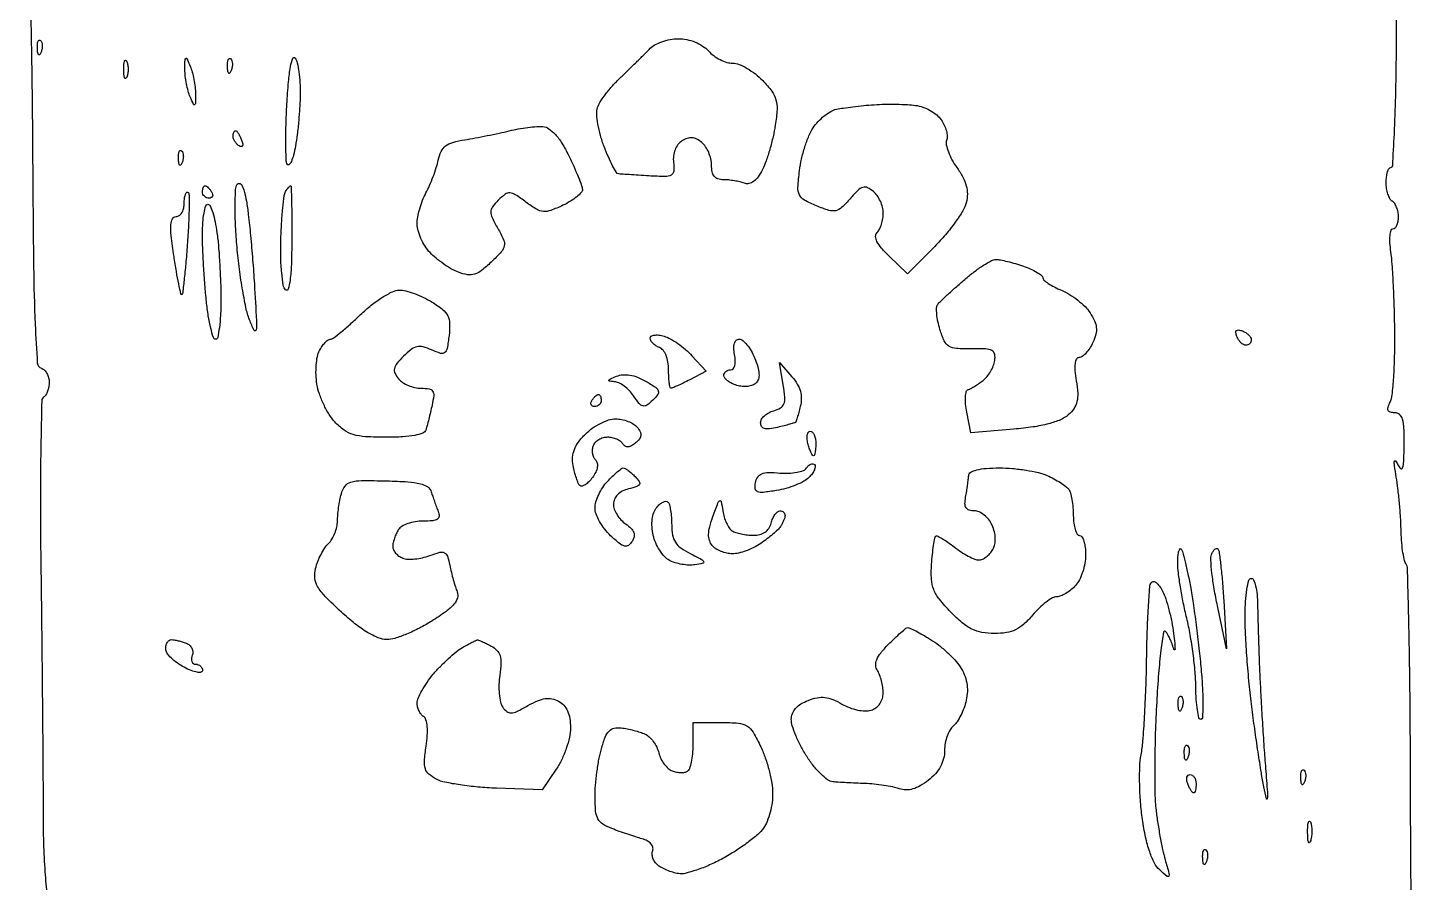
# Model space of a CAD drawing. Extents: x 0 to 102, y 0 to 135.
# Drawn here: x 0.3 to 19.53, y 85.91 to 97.69 of the extents above; entities that cross this region are included whole.
import ezdxf

# ---------------------------------------------------------------- set-up
doc = ezdxf.new("R2010")
doc.units = 0
doc.header["$MEASUREMENT"] = 0

msp = doc.modelspace()

# ---------------------------------------------------------------- linework, layer by layer
for points in [[(0.336669, 97.934756, -0.002089), (0.354741, 96.88003, -0.001813), (0.365058, 95.774215, 0.00168), (0.377525, 94.398678, 0.007813), (0.399787, 93.605192, 0.005364), (0.42887, 93.071131, 0.305017), (0.48645, 92.996515, -0.117985), (0.526894, 92.971365, -0.069348), (0.561136, 92.925479, -0.063166), (0.58431, 92.866857, -0.062656), (0.5922, 92.804143, -0.042216), (0.586834, 92.740699, -0.044035), (0.570891, 92.679981, -0.048187), (0.547512, 92.63046, -0.120537), (0.519658, 92.602152, 0.253893), (0.490594, 92.551384, 0.001118), (0.477388, 91.904995, 0.004892), (0.471157, 91.163585, 0.003022), (0.477629, 90.291809, -0.000584), (0.489314, 89.341783, -0.00053), (0.499194, 88.360703, -0.000531), (0.50617, 87.482958, -0.00171), (0.508194, 86.899183, 0.007125), (0.514648, 86.447864, 0.010241), (0.534238, 86.048626, 0.007924), (0.562159, 85.722319, 0.097858)], [(19.388049, 84.732272, -0.000763), (19.375736, 86.181547, -0.001193), (19.370019, 87.428719, 0.001948), (19.36347, 88.503344, 0.003095), (19.348587, 89.423059, 0.000709), (19.32943, 90.228223, 0.138167), (19.30566, 90.305119, -0.093993), (19.282534, 90.361867, -0.015025), (19.262234, 90.480499, -0.016174), (19.246867, 90.623447, -0.013551), (19.239603, 90.7758, 0.010733), (19.232443, 90.946164, 0.006827), (19.217148, 91.144074, 0.006857), (19.196816, 91.337937, 0.012626), (19.174142, 91.4949, -0.005794), (19.149054, 91.653254, -0.069638), (19.148654, 91.714901, -0.676745), (19.164193, 91.718841, -0.046682), (19.196705, 91.6641, 0.105839), (19.234319, 91.614982, 0.53774), (19.261425, 91.622788, 0.066438), (19.277016, 91.713098, 0.006222), (19.282854, 91.93905, 0.012034), (19.280399, 92.168907, 0.062583), (19.260263, 92.293878, 0.143455), (19.218872, 92.358495, 0.180965), (19.152849, 92.3832, -0.064988), (19.092123, 92.391126, -0.230538), (19.063225, 92.416103, -0.178479), (19.060968, 92.459754, -0.038468), (19.089399, 92.53125, 0.088262), (19.117464, 92.629102, 0.008879), (19.13827, 92.871897, 0.010921), (19.151702, 93.164397, 0.008482), (19.153958, 93.483, 0.004778), (19.147525, 93.813964, 0.004819), (19.134776, 94.143805, 0.004706), (19.118198, 94.430885, 0.019389), (19.099807, 94.60395, -0.021967), (19.087516, 94.725576, -0.037075), (19.089291, 94.828008, -0.044607), (19.102661, 94.901233, -0.337238), (19.128899, 94.9212, 0.204733), (19.15768, 94.933501, 0.083459), (19.18208, 94.969436, 0.063696), (19.198669, 95.022547, 0.043908), (19.2042, 95.085407, 0.046881), (19.197933, 95.152098, 0.046318), (19.179349, 95.216737, 0.050262), (19.152049, 95.270088, 0.111412), (19.1196, 95.3019, -0.130646), (19.087071, 95.336304, -0.045439), (19.059851, 95.399488, -0.041396), (19.041247, 95.477812, -0.037634), (19.035, 95.560693, -0.029102), (19.039609, 95.639816, -0.045449), (19.053638, 95.70655, -0.057134), (19.074022, 95.75317, -0.267054), (19.09845, 95.767238, 0.397896), (19.124451, 95.791852, 0.001563), (19.147545, 96.232993, 0.006245), (19.16633, 96.744797, 0.00375), (19.176482, 97.352733, 0.00423), (19.176935, 97.966571, 0.00651)]]:
    msp.add_lwpolyline(points, format="xyb")
for points in [[(0.474112, 97.520887, -0.126455), (0.490461, 97.493229, -0.060344), (0.497158, 97.452172, -0.05415), (0.493992, 97.405003, -0.051402), (0.480791, 97.358737, -0.054073), (0.462048, 97.323487, -0.470617), (0.44663, 97.322028, -0.168741), (0.434674, 97.346711, -0.018894), (0.429679, 97.40985, -0.028489), (0.430609, 97.468747, -0.077125), (0.439976, 97.509354, -0.208169), (0.455597, 97.524797, -0.296942)], [(9.26939, 97.5438, -0.050418), (9.386507, 97.53196, -0.045957), (9.502755, 97.496846, -0.047479), (9.606592, 97.442776, -0.065157), (9.6867, 97.3746, 0.051629), (9.758757, 97.309846, 0.040528), (9.848471, 97.255102, 0.041769), (9.941337, 97.217645, 0.075116), (10.022384, 97.2054, -0.095777), (10.108537, 97.188744, -0.036374), (10.219011, 97.134742, -0.034377), (10.333736, 97.05691, -0.035511), (10.435393, 96.964863, -0.02954), (10.560481, 96.817828, -0.092903), (10.617829, 96.702247, -0.084928), (10.632099, 96.567955, -0.022158), (10.608655, 96.351513, -0.018613), (10.577927, 96.191242, -0.014079), (10.532766, 96.017859, -0.014288), (10.481049, 95.857256, -0.031811), (10.430616, 95.739193, -0.035434), (10.370211, 95.637999, -0.077411), (10.307924, 95.572923, -0.111296), (10.244779, 95.543879, -0.14496), (10.181662, 95.548843, 0.03257), (10.12096, 95.567707, 0.017122), (10.043521, 95.58356, 0.016963), (9.962763, 95.594428, 0.024968), (9.891281, 95.598, -0.081958), (9.817649, 95.610151, -0.142151), (9.767214, 95.645365, -0.120318), (9.73824, 95.707007, -0.050018), (9.729, 95.799141, 0.057787), (9.719123, 95.884315, 0.043616), (9.68964, 95.973863, 0.04457), (9.64633, 96.054223, 0.073801), (9.595009, 96.111485, 0.052838), (9.524532, 96.158382, 0.10084), (9.459434, 96.177142, 0.103553), (9.393363, 96.168718, 0.057921), (9.320059, 96.133409, 0.089893), (9.265032, 96.08277, 0.069063), (9.225112, 96.011349, 0.064256), (9.204033, 95.926479, 0.059019), (9.204284, 95.836484, -0.049592), (9.206868, 95.716808, -0.253243), (9.171995, 95.662826, -0.130384), (9.088917, 95.642331, -0.010929), (8.865884, 95.6511, -0.000294), (8.722506, 95.659964, -0.000395), (8.59252, 95.66818, -0.000271), (8.48347, 95.675218, -0.00416), (8.445847, 95.677981, -0.242513), (8.417474, 95.69567, -0.013127), (8.364198, 95.790641, -0.018065), (8.30576, 95.911972, -0.011979), (8.247167, 96.055016, -0.024416), (8.19659, 96.209715, -0.025418), (8.162119, 96.366557, -0.026174), (8.146445, 96.504454, -0.092304), (8.157366, 96.592612, -0.065134), (8.194754, 96.672565, -0.020441), (8.270437, 96.781225, -0.020037), (8.365723, 96.896836, -0.020911), (8.468668, 97.002746, 0.002935), (8.577959, 97.107382, 0.002485), (8.692281, 97.219234, 0.002505), (8.795457, 97.322217, 0.007014), (8.866374, 97.39575, -0.076006), (8.938635, 97.452508, -0.040532), (9.042027, 97.50031, -0.039182), (9.158052, 97.532887, -0.04889)], [(1.663429, 97.22655, -0.057986), (1.676655, 97.178327, -0.037979), (1.681031, 97.1208, -0.037979), (1.676655, 97.063273, -0.057986), (1.663429, 97.01505, -0.174857), (1.647585, 96.997336, -0.447206), (1.633293, 97.002492, -0.078554), (1.623397, 97.045384, -0.017491), (1.620758, 97.1208, -0.017491), (1.623397, 97.196216, -0.078554), (1.633293, 97.239108, -0.447206), (1.647585, 97.244264, -0.174857)], [(2.538, 97.1631, -0.035224), (2.565893, 97.083088, -0.01908), (2.58935, 96.981474, -0.01892), (2.605428, 96.875722, -0.028268), (2.610708, 96.7824, -0.003556), (2.60976, 96.649169, -0.263255), (2.599207, 96.631118, -0.4436), (2.584118, 96.635921, -0.005445), (2.538, 96.7401, -0.035224), (2.510107, 96.820112, -0.01908), (2.48665, 96.921726, -0.01892), (2.470572, 97.027478, -0.028268), (2.465292, 97.1208, -0.003556), (2.46624, 97.254031, -0.263255), (2.476793, 97.272082, -0.4436), (2.491882, 97.267279, -0.005445)], [(3.096713, 97.267087, -0.126455), (3.113061, 97.239429, -0.060344), (3.119758, 97.198372, -0.05415), (3.116592, 97.151203, -0.051402), (3.103391, 97.104937, -0.054073), (3.084648, 97.069687, -0.470617), (3.06923, 97.068228, -0.168741), (3.057274, 97.092911, -0.018894), (3.052279, 97.15605, -0.028489), (3.053209, 97.214947, -0.077125), (3.062576, 97.255554, -0.208169), (3.078197, 97.270997, -0.296942)], [(3.985948, 97.277124, -0.08784), (4.013734, 97.209456, -0.019115), (4.035931, 97.084764, -0.019361), (4.05069, 96.936509, -0.01748), (4.054629, 96.7824, -0.01219), (4.048872, 96.612035, -0.007753), (4.034266, 96.414126, -0.007787), (4.013886, 96.22027, -0.014302), (3.990336, 96.0633, -0.017475), (3.96354, 95.939086, -0.040812), (3.932838, 95.849156, -0.09324), (3.903856, 95.806476, -0.491523), (3.879854, 95.8095, -0.125099), (3.86171, 95.871924, -0.006097), (3.856983, 96.089128, -0.009591), (3.85949, 96.349707, -0.006747), (3.871886, 96.642624, -0.007861), (3.893793, 96.948466, -0.022663), (3.92188, 97.159124, -0.044678), (3.953242, 97.273704, -0.620102)], [(12.544099, 96.624432, -0.05523), (12.642679, 96.60011, -0.040813), (12.744697, 96.552849, -0.041591), (12.834841, 96.491371, -0.06964), (12.897267, 96.42437, -0.044583), (12.93931, 96.351265, -0.043872), (12.967994, 96.271476, -0.047402), (12.980214, 96.197029, -0.109021), (12.971819, 96.141191, 0.145461), (12.967069, 96.080037, 0.037516), (12.995329, 95.984071, 0.034949), (13.04565, 95.874711, 0.029422), (13.113384, 95.766661, -0.031671), (13.196189, 95.633242, -0.05819), (13.243065, 95.514464, -0.067075), (13.257495, 95.400261, -0.059481), (13.242301, 95.281345, -0.074113), (13.196016, 95.169971, -0.020583), (13.091615, 95.011651, -0.020303), (12.957158, 94.84009, -0.020018), (12.80862, 94.679156), (12.431403, 94.30194), (12.179444, 94.543332, -0.022351), (12.072413, 94.655466, -0.061371), (12.011212, 94.745922, -0.105764), (11.992232, 94.816839, -0.212138), (12.012642, 94.869882, 0.082572), (12.045333, 94.915613, 0.037436), (12.072785, 94.98414, 0.035747), (12.091519, 95.062482, 0.040837), (12.0978, 95.139261, 0.063412), (12.08776, 95.218111, 0.04428), (12.057677, 95.302667, 0.044532), (12.013506, 95.379935, 0.06754), (11.96121, 95.436842, 0.064341), (11.880761, 95.487754, 0.186919), (11.816224, 95.492028, 0.119688), (11.747042, 95.450401, 0.020131), (11.640828, 95.33653, -0.025623), (11.523777, 95.213771, -0.137624), (11.442834, 95.171174, -0.128902), (11.348823, 95.175453, -0.021389), (11.176831, 95.237194, -0.027846), (11.009366, 95.316668, -0.156949), (10.942002, 95.387449, -0.127514), (10.921303, 95.491898, -0.015964), (10.942212, 95.723756, -0.026175), (10.970094, 95.882194, -0.020532), (11.016232, 96.050474, -0.020962), (11.072285, 96.20376, -0.046922), (11.13018, 96.313285, -0.043349), (11.197933, 96.39939, -0.036015), (11.283603, 96.478477, -0.037432), (11.373326, 96.539681, -0.076549), (11.452531, 96.570494, -0.018319), (11.544528, 96.587385, -0.006259), (11.679039, 96.605302, -0.006212), (11.828144, 96.621391, -0.007131), (11.9709, 96.63295, -0.011583), (12.117643, 96.639319, -0.008767), (12.278867, 96.63975, -0.008876), (12.430331, 96.634809, -0.0203)], [(3.163449, 96.2748, -0.2252), (3.179277, 96.26729, -0.029412), (3.20173, 96.236232, -0.029555), (3.225359, 96.193799, -0.020646), (3.24708, 96.143506, -0.036408), (3.26191, 96.094457, -0.155351), (3.259273, 96.064355, -0.32948), (3.242374, 96.054257, -0.1144), (3.213831, 96.063899, -0.061454), (3.181841, 96.089574, -0.051183), (3.154767, 96.123787, -0.053277), (3.136334, 96.160924, -0.088797), (3.1302, 96.195193, -0.039867), (3.132634, 96.225675, -0.059132), (3.139967, 96.251415, -0.077771), (3.150725, 96.268928, -0.219607)], [(7.40171, 96.331015, -0.13137), (7.485747, 96.30094, -0.058539), (7.574688, 96.222637, -0.045081), (7.665747, 96.100814, -0.024255), (7.756267, 95.9364, -0.007647), (7.827915, 95.784004, -0.009688), (7.889199, 95.640975, -0.007978), (7.936094, 95.519883, -0.074724), (7.947406, 95.465299, -0.199909), (7.932177, 95.422169, -0.037747), (7.870426, 95.363325, -0.035074), (7.782916, 95.301416, -0.025829), (7.678332, 95.245101, -0.021813), (7.510239, 95.174294, -0.110681), (7.410143, 95.16074, -0.114251), (7.315416, 95.191437, -0.02394), (7.169456, 95.288905, 0.014705), (7.022332, 95.391128, 0.12751), (6.947362, 95.41632, 0.17998), (6.881801, 95.397068, 0.035922), (6.787994, 95.315851, 0.035977), (6.707442, 95.22279, 0.157092), (6.684148, 95.154767, 0.11864), (6.701742, 95.075306, 0.016738), (6.78087, 94.926078, -0.023611), (6.86039, 94.770997, -0.156957), (6.870254, 94.685773, -0.137017), (6.829346, 94.604939, -0.016498), (6.688392, 94.460683, -0.024342), (6.556114, 94.345759, -0.091383), (6.459203, 94.294766, -0.115627), (6.36314, 94.287849, -0.051288), (6.239616, 94.32082, -0.038891), (6.143773, 94.366065, -0.021652), (6.034435, 94.434936, -0.021485), (5.929208, 94.514659, -0.032372), (5.845524, 94.59357, -0.046079), (5.777649, 94.6814, -0.035743), (5.720289, 94.787814, -0.036752), (5.680944, 94.895783, -0.069106), (5.6682, 94.987549, -0.045727), (5.676825, 95.081663, -0.02334), (5.703842, 95.197336, -0.02298), (5.743065, 95.314878, -0.031853), (5.789535, 95.415747, 0.020943), (5.839549, 95.518361, 0.013304), (5.889488, 95.64159, 0.013362), (5.932121, 95.76537, 0.024011), (5.959416, 95.869244, -0.057731), (5.999304, 95.987904, -0.119798), (6.06021, 96.063517, -0.095611), (6.158844, 96.11283, -0.028257), (6.324532, 96.149268, 0.006014), (6.467216, 96.174055, 0.00367), (6.635087, 96.206578, 0.003677), (6.800986, 96.241256, 0.006511), (6.9372, 96.272639, -0.015268), (7.062916, 96.299293, -0.013345), (7.195791, 96.319607, -0.013535), (7.316878, 96.331506, -0.038349)], [(2.419912, 95.998087, -0.126455), (2.436261, 95.970429, -0.060344), (2.442958, 95.929372, -0.05415), (2.439792, 95.882203, -0.051402), (2.426591, 95.835938, -0.054073), (2.407848, 95.800687, -0.470617), (2.39243, 95.799228, -0.168741), (2.380474, 95.823911, -0.018894), (2.375479, 95.88705, -0.028489), (2.376409, 95.945947, -0.077125), (2.385776, 95.986554, -0.208169), (2.401397, 96.001997, -0.296942)], [(2.502529, 95.4288, -0.409457), (2.520934, 95.410691, -0.004859), (2.522149, 95.225203, -0.011076), (2.516483, 95.001473, -0.006611), (2.500332, 94.735703, -0.003242), (2.478774, 94.468149, -0.00509), (2.456416, 94.238536, -0.001576), (2.434459, 94.040457, -0.169559), (2.422903, 94.016503, -0.591541), (2.410291, 94.02017, -0.00391), (2.380322, 94.15963, -0.008866), (2.348, 94.331287, -0.005009), (2.314603, 94.5404, -0.007543), (2.276323, 94.825951, -0.042422), (2.271188, 94.979708, -0.108234), (2.293253, 95.060363, -0.278947), (2.342904, 95.0904, 0.151089), (2.385043, 95.103431, 0.098431), (2.420942, 95.140102, 0.081428), (2.445155, 95.194909, 0.063466), (2.4534, 95.2596, -0.027473), (2.456965, 95.324432, -0.043208), (2.467832, 95.379098, -0.053378), (2.483588, 95.417512, -0.275386)], [(2.744507, 95.5134, -0.151918), (2.762335, 95.507855, -0.038439), (2.786214, 95.488549, -0.035638), (2.811343, 95.461183, -0.029505), (2.8341, 95.4288, -0.082592), (2.847341, 95.396474, -0.161196), (2.844709, 95.369051, -0.182303), (2.826821, 95.350823, -0.108972), (2.796793, 95.3442, -0.093332), (2.762593, 95.35064, -0.09642), (2.733518, 95.369051, -0.099167), (2.714058, 95.39652, -0.105053), (2.7072, 95.4288, -0.042167), (2.709936, 95.461189, -0.061769), (2.718159, 95.488549, -0.081139), (2.730241, 95.507101, -0.210953)], [(3.313071, 95.3019, -0.015945), (3.339512, 95.119942, -0.004184), (3.370121, 94.826818, -0.004245), (3.399361, 94.492318, -0.004339), (3.422682, 94.1598, -0.001617), (3.452137, 93.653499, -0.047593), (3.446953, 93.524751, -0.737085), (3.419719, 93.520214, -0.026772), (3.355572, 93.66701, -0.03716), (3.306759, 93.834144, -0.010585), (3.256001, 94.099932, -0.010597), (3.211283, 94.403332, -0.011046), (3.180168, 94.704189, -0.009424), (3.162391, 94.990024, -0.012881), (3.157876, 95.247937, -0.009688), (3.163768, 95.461108, -0.128976), (3.187031, 95.535379, -0.327285), (3.21872, 95.547967, -0.208265), (3.251348, 95.522374, -0.062401), (3.2837, 95.439053, -0.017385)], [(3.922326, 95.5134, -0.406818), (3.93075, 95.505187, -0.000735), (3.935864, 95.290745, -0.004276), (3.939246, 95.04607, -0.002564), (3.939288, 94.755426, -0.007308), (3.932897, 94.429412, -0.023297), (3.915325, 94.212424, -0.041739), (3.888961, 94.089226, -0.566584), (3.852798, 94.080162, -0.159003), (3.821233, 94.142297, -0.014984), (3.799678, 94.314253, -0.018008), (3.78724, 94.525824, -0.013211), (3.788113, 94.760919, -0.007033), (3.798494, 94.995629, -0.0097), (3.814863, 95.205971, -0.006737), (3.83423, 95.380468, -0.107806), (3.853862, 95.436182, -0.018091), (3.873654, 95.465757, -0.024867), (3.89366, 95.490717, -0.023211), (3.911615, 95.509168, -0.190399)], [(2.780301, 95.2596, -0.297676), (2.811723, 95.239074, -0.025207), (2.847732, 95.144301, -0.026961), (2.881293, 95.017522, -0.017168), (2.907201, 94.867092, -0.013464), (2.927874, 94.678685, -0.006154), (2.945196, 94.431819, -0.006089), (2.957081, 94.171202, -0.008348), (2.961, 93.936492, -0.012661), (2.955775, 93.730195, -0.020847), (2.939689, 93.556465, -0.016128), (2.917099, 93.421858, -0.357193), (2.888452, 93.3984, -0.327822), (2.857429, 93.421189, -0.01608), (2.821249, 93.551153, -0.020857), (2.787621, 93.719073, -0.01295), (2.761552, 93.91841, -0.006742), (2.740728, 94.147474, -0.004709), (2.723166, 94.406278, -0.004751), (2.711021, 94.654751, -0.009835), (2.7072, 94.84901, -0.016746), (2.712473, 95.006405, -0.02731), (2.728673, 95.138989, -0.026065), (2.751696, 95.238071, -0.334269)], [(13.653219, 94.4982, -0.048546), (13.713018, 94.49238, -0.011763), (13.81011, 94.470918, -0.011956), (13.920809, 94.440877, -0.011632), (14.030976, 94.405324, -0.020695), (14.133035, 94.364937, -0.02993), (14.219138, 94.320325, -0.029929), (14.282153, 94.277424, -0.23236), (14.2974, 94.246388, 0.220609), (14.312174, 94.214534, 0.028354), (14.373879, 94.168054, 0.028816), (14.458026, 94.118607, 0.020243), (14.557753, 94.072486, -0.040459), (14.667128, 94.016435, -0.028391), (14.780505, 93.936988, -0.028777), (14.881006, 93.847857, -0.051972), (14.950454, 93.762656, -0.036993), (15.012093, 93.65144, -0.085403), (15.036739, 93.559443, -0.088334), (15.028829, 93.466458, -0.041638), (14.988014, 93.352634, -0.034751), (14.944826, 93.273012, -0.042541), (14.893503, 93.20571, -0.047859), (14.841966, 93.158784, -0.162141), (14.799378, 93.1446, 0.271176), (14.762646, 93.123097, 0.097543), (14.743021, 93.063296, 0.053558), (14.741473, 92.964205, 0.018994), (14.759792, 92.82341, -0.025389), (14.779616, 92.654171, -0.073883), (14.770038, 92.537149, -0.093367), (14.728953, 92.44399, -0.058486), (14.650302, 92.354024, -0.085852), (14.543519, 92.286438, -0.034112), (14.37856, 92.230893, -0.027799), (14.163328, 92.187035, -0.015449), (13.897188, 92.156418), (13.307828, 92.107008), (13.250731, 92.392493, -0.025245), (13.234278, 92.503674, -0.038201), (13.232316, 92.60142, -0.0436), (13.242968, 92.675174, -0.260265), (13.26822, 92.70284, 0.044272), (13.3057, 92.719141, 0.013047), (13.359979, 92.750567, 0.012989), (13.419442, 92.789261, 0.013628), (13.475852, 92.830401, 0.058085), (13.528781, 92.882076, 0.03735), (13.577748, 92.952635, 0.037263), (13.61584, 93.029999, 0.056257), (13.6359, 93.1023, 0.086825), (13.634563, 93.191562, 0.233084), (13.597339, 93.240917, 0.108274), (13.510006, 93.263302, 0.013508), (13.313074, 93.264917, -0.02012), (13.105701, 93.269359, -0.122809), (13.004299, 93.301399, -0.148063), (12.939391, 93.374462, -0.03366), (12.879576, 93.53096, -0.023246), (12.851415, 93.640652, -0.028907), (12.835992, 93.744799, -0.029506), (12.83338, 93.831221, -0.151302), (12.848702, 93.876087, -0.043354), (12.885364, 93.918219, -0.004577), (12.980048, 94.008015, -0.005632), (13.095219, 94.112858, -0.004491), (13.221694, 94.223394, -0.015823), (13.352448, 94.328616, -0.019733), (13.480534, 94.417476, -0.018342), (13.591795, 94.482722, -0.124055)], [(5.422296, 94.0752, -0.063637), (5.511366, 94.063818, -0.024373), (5.630811, 94.026484, -0.023663), (5.758052, 93.972838, -0.026822), (5.874268, 93.909357, -0.029086), (6.019592, 93.807413, -0.107883), (6.090072, 93.721313, -0.113441), (6.116391, 93.616103, -0.033869), (6.108317, 93.449783, -0.013839), (6.082302, 93.270238, -0.178609), (6.048914, 93.212604, -0.256164), (5.992622, 93.201737, -0.029179), (5.867526, 93.25014, 0.04179), (5.751117, 93.291842, 0.120277), (5.665959, 93.293636, 0.110173), (5.585123, 93.255796, 0.032043), (5.481226, 93.164426, 0.024426), (5.389448, 93.063215, 0.116659), (5.355372, 92.993641, 0.166185), (5.362202, 92.929559, 0.064384), (5.410572, 92.853113, 0.075414), (5.467146, 92.802735, 0.044518), (5.547215, 92.760232, 0.043398), (5.63683, 92.731299, 0.056447), (5.722471, 92.7216, -0.038663), (5.83263, 92.713069, -0.212667), (5.881489, 92.681499, -0.175138), (5.896074, 92.619565, -0.025064), (5.874246, 92.48895, -0.003398), (5.852339, 92.392123, -0.003194), (5.828673, 92.293577, -0.003177), (5.806576, 92.206469, -0.011017), (5.790689, 92.15055, -0.228389), (5.747548, 92.104048, -0.045728), (5.635854, 92.071639, -0.033851), (5.470188, 92.051102, -0.013916), (5.243816, 92.0448, -0.014129), (4.956994, 92.052906, -0.058405), (4.786412, 92.082748, -0.083646), (4.659456, 92.145138, -0.049971), (4.533049, 92.256797, -0.047931), (4.454136, 92.360254, -0.028255), (4.379633, 92.496846, -0.028071), (4.32009, 92.643067, -0.042452), (4.286677, 92.77629, -0.03072), (4.273778, 92.905563, -0.027924), (4.276166, 93.039669, -0.029013), (4.29202, 93.159403, -0.075579), (4.320965, 93.241094, -0.029626), (4.357937, 93.301311, -0.036928), (4.399394, 93.352191, -0.040243), (4.439292, 93.388102, -0.164562), (4.469734, 93.3984, 0.163896), (4.509175, 93.411685, 0.00805), (4.618796, 93.497805, 0.012332), (4.746868, 93.607148, 0.008531), (4.886489, 93.7368, -0.023772), (5.034795, 93.86633, -0.026775), (5.189154, 93.975795, -0.027456), (5.328836, 94.053637, -0.113867)], [(17.051208, 93.51194, -0.049969), (17.0981, 93.488341, -0.054875), (17.137789, 93.456524, -0.062056), (17.164887, 93.421712, -0.135188), (17.1738, 93.389349, -0.099038), (17.168032, 93.360516, -0.097945), (17.151608, 93.335992, -0.097945), (17.127084, 93.319568, -0.099038), (17.098251, 93.3138, -0.135188), (17.065888, 93.322713, -0.062056), (17.031076, 93.349811, -0.054875), (16.999259, 93.3895, -0.049969), (16.97566, 93.436392, -0.051615), (16.961702, 93.488176, -0.240886), (16.970917, 93.516683, -0.240886), (16.999424, 93.525898, -0.051615)], [(9.07335, 93.439564, -0.056972), (9.160133, 93.403453, -0.025555), (9.264999, 93.337819, -0.024898), (9.36994, 93.256354, -0.030937), (9.458474, 93.170203), (9.653247, 92.955679), (9.427653, 92.83864, -0.005493), (9.338855, 92.793802, -0.007764), (9.258743, 92.75598, -0.004825), (9.190923, 92.726027, -0.101913), (9.16943, 92.7216, -0.361104), (9.156521, 92.73232, -0.014529), (9.146385, 92.796934, -0.019696), (9.139149, 92.879732, -0.011946), (9.1368, 92.978055, 0.042163), (9.127868, 93.083786, 0.056447), (9.101168, 93.176175, 0.067387), (9.060528, 93.245749, 0.136118), (9.0099, 93.283206, -0.051875), (8.961363, 93.307865, -0.055941), (8.920277, 93.341465, -0.062929), (8.892264, 93.37848, -0.131286), (8.883, 93.413152, -0.261307), (8.897939, 93.439786, -0.103001), (8.938915, 93.454426, -0.066764), (9.000396, 93.454706, -0.037945)], [(10.111168, 93.3984, -0.176376), (10.158777, 93.381067, -0.046444), (10.216711, 93.322464, -0.041251), (10.274453, 93.238849, -0.032316), (10.32315, 93.139893, -0.02521), (10.366776, 93.017456, -0.059516), (10.383428, 92.922157, -0.085072), (10.374891, 92.848657, -0.125662), (10.341929, 92.793089, -0.110178), (10.295158, 92.763378, -0.056845), (10.227365, 92.747298, -0.052449), (10.150446, 92.746182, -0.054315), (10.075916, 92.761197, -0.037808), (10.007898, 92.788594, -0.048095), (9.950404, 92.82421, -0.056154), (9.910622, 92.862242, -0.175698), (9.8982, 92.896501, -0.118975), (9.905463, 92.926594, -0.100653), (9.925948, 92.952223, -0.092279), (9.956584, 92.969434, -0.082131), (9.992662, 92.9754, 0.222095), (10.026964, 92.991427, 0.112088), (10.049207, 93.034852, 0.072403), (10.056364, 93.102398, 0.037491), (10.046694, 93.1869, -0.035889), (10.036152, 93.276486, -0.085528), (10.044497, 93.34276, -0.139334), (10.070486, 93.383061, -0.182263)], [(8.81948, 92.819909, -0.015414), (8.953755, 92.736509, -0.158504), (8.993774, 92.685974, -0.252701), (8.98647, 92.634012, -0.041996), (8.917669, 92.555351, -0.036531), (8.836844, 92.487935, -0.215076), (8.784044, 92.477316, -0.167671), (8.732982, 92.509151, -0.020777), (8.65362, 92.61585, 0.043284), (8.593826, 92.689118, 0.041659), (8.521591, 92.752031, 0.04466), (8.44829, 92.79637, 0.103264), (8.386231, 92.812146, -0.021695), (8.322302, 92.817692, -0.49606), (8.314413, 92.831474, -0.189973), (8.333064, 92.850459, -0.008827), (8.4177, 92.886354, -0.076831), (8.505398, 92.906898, -0.060232), (8.603131, 92.902637, -0.052934), (8.708661, 92.873469, -0.037403)], [(10.837352, 92.880939, -0.042593), (10.911264, 92.779421, -0.067189), (10.95415, 92.680751, -0.072215), (10.967544, 92.579602, -0.05841), (10.953417, 92.470883, -0.004883), (10.931777, 92.388095, -0.007474), (10.911249, 92.316811, -0.003224), (10.892533, 92.256686, -0.171428), (10.885373, 92.247225, -0.080107), (10.873928, 92.242064, -0.001356), (10.806952, 92.224175, -0.003436), (10.728642, 92.204061, -0.002274), (10.63845, 92.181989, -0.025235), (10.527424, 92.161213, -0.099908), (10.458474, 92.165675, -0.189453), (10.42038, 92.193933, -0.140433), (10.4058, 92.244821, -0.135177), (10.419265, 92.293716, -0.072959), (10.458984, 92.342522, -0.063992), (10.517618, 92.383872, -0.057722), (10.586852, 92.410812, 0.06714), (10.680789, 92.44941, 0.17557), (10.727059, 92.504426, 0.10979), (10.739127, 92.594656, 0.018785), (10.717711, 92.767459), (10.667518, 93.07676)], [(8.168893, 92.637, -0.210953), (8.183159, 92.630701, -0.081139), (8.195241, 92.612149, -0.061769), (8.203464, 92.584789, -0.042167), (8.2062, 92.5524, -0.105053), (8.199342, 92.52012, -0.099167), (8.179882, 92.492651, -0.09642), (8.150807, 92.47424, -0.093332), (8.116607, 92.4678, -0.108972), (8.086579, 92.474423, -0.182303), (8.068691, 92.492651, -0.161196), (8.066059, 92.520074, -0.082592), (8.0793, 92.5524, -0.029505), (8.102057, 92.584783, -0.035638), (8.127186, 92.612149, -0.038439), (8.151065, 92.631455, -0.151918)], [(8.403496, 92.2986, -0.049835), (8.489023, 92.290054, -0.041959), (8.576468, 92.26462, -0.043837), (8.652904, 92.22727, -0.084179), (8.704484, 92.182925, -0.056068), (8.744576, 92.121826, -0.146387), (8.753782, 92.070647, -0.141367), (8.733442, 92.021666, -0.050942), (8.680075, 91.967317, -0.043013), (8.622908, 91.927638, -0.114702), (8.575669, 91.913419, -0.160395), (8.536821, 91.923509, -0.111718), (8.504839, 91.956092, 0.103014), (8.472599, 91.990089, 0.051771), (8.420542, 92.018742, 0.048292), (8.358275, 92.038223, 0.05172), (8.294858, 92.0448, 0.069147), (8.2322, 92.036093, 0.063051), (8.172137, 92.010551, 0.066754), (8.123621, 91.972794, 0.102797), (8.094962, 91.928209, 0.073401), (8.083695, 91.877791, 0.061045), (8.086367, 91.822864, 0.062871), (8.101907, 91.771929, 0.091175), (8.128528, 91.733312, -0.145806), (8.152179, 91.689587, -0.094656), (8.153192, 91.63172, -0.072338), (8.130958, 91.563642, -0.042845), (8.086534, 91.490486, -0.03469), (8.036598, 91.431287, -0.057187), (7.986022, 91.389844, -0.080935), (7.942484, 91.370885, -0.264572), (7.913297, 91.378903, -0.096094), (7.890302, 91.412966, -0.019071), (7.863993, 91.482012, -0.019546), (7.839207, 91.566038, -0.017093), (7.819789, 91.655575, -0.061745), (7.81331, 91.771035, -0.07632), (7.836757, 91.876069, -0.067204), (7.893844, 91.97905, -0.03627), (7.988864, 92.088955, -0.042963), (8.084208, 92.169184, -0.036396), (8.197141, 92.237017, -0.037951), (8.30991, 92.28367, -0.079265)], [(11.09052, 92.1294, -0.206609), (11.119833, 92.116747, -0.082769), (11.144675, 92.079697, -0.063112), (11.16157, 92.024973, -0.043375), (11.1672, 91.9602, -0.018041), (11.164859, 91.895342, -0.029316), (11.157673, 91.840702, -0.029396), (11.147427, 91.800268, -0.326917), (11.134767, 91.791, -0.269386), (11.119787, 91.799702, -0.023188), (11.098864, 91.840702, -0.025621), (11.077394, 91.895364, -0.016817), (11.058087, 91.9602, -0.040966), (11.046699, 92.025031, -0.070464), (11.049363, 92.079697, -0.106581), (11.064817, 92.116072, -0.24384)], [(8.511638, 91.6218, -0.136623), (8.535948, 91.615031, -0.020936), (8.57822, 91.587033, -0.022086), (8.626425, 91.548762, -0.017554), (8.675042, 91.503444, -0.038914), (8.732063, 91.436783, -0.28693), (8.734901, 91.396864, -0.192751), (8.69816, 91.365786, -0.018841), (8.584399, 91.332632, 0.056444), (8.498129, 91.30029, 0.079086), (8.431711, 91.251936, 0.090932), (8.390006, 91.191275, 0.105624), (8.3754, 91.122907, 0.08873), (8.387688, 91.05421, 0.049781), (8.424955, 90.97774, 0.047588), (8.479561, 90.90562, 0.056306), (8.544098, 90.849569, -0.042086), (8.618375, 90.788668, -0.111865), (8.655583, 90.731515, -0.143287), (8.659666, 90.673003, -0.088595), (8.633154, 90.608817, -0.093682), (8.581742, 90.554208, -0.225547), (8.528499, 90.544241, -0.108689), (8.458657, 90.580171, -0.015631), (8.337556, 90.687014, -0.039633), (8.254919, 90.777994, -0.036391), (8.185037, 90.883408, -0.038402), (8.136795, 90.986982, -0.090023), (8.1216, 91.070695, -0.074048), (8.133895, 91.153263, -0.036221), (8.172271, 91.252774, -0.03493), (8.228077, 91.35247, -0.042497), (8.294096, 91.436648, -0.012103), (8.363452, 91.507571, -0.016808), (8.429153, 91.567412, -0.013313), (8.485771, 91.613057, -0.16443)], [(11.149486, 91.667714, -0.230078), (11.159322, 91.639286, -0.073503), (11.147239, 91.594923, -0.056011), (11.116969, 91.542611, -0.037251), (11.071705, 91.490048, -0.073742), (11.000646, 91.437342, -0.02735), (10.887502, 91.38459, -0.026392), (10.755865, 91.339674, -0.028801), (10.623987, 91.310397, -0.011817), (10.439904, 91.284973, -0.118464), (10.363391, 91.294371, -0.280694), (10.3318, 91.334621, -0.077252), (10.334829, 91.418592, -0.096024), (10.366165, 91.496658, -0.156667), (10.420855, 91.541503, -0.094287), (10.513317, 91.559093, -0.021481), (10.673289, 91.552212, 0.030314), (10.795405, 91.549118, 0.037977), (10.907972, 91.561686, 0.04171), (10.99708, 91.586394, 0.167379), (11.040228, 91.621683, -0.060381), (11.066616, 91.654706, -0.094593), (11.09679, 91.674794, -0.127022), (11.125766, 91.679056, -0.171337)], [(13.701219, 91.6218, -0.021451), (13.878997, 91.61417, -0.017892), (14.066662, 91.591242, -0.018264), (14.237026, 91.557792, -0.04598), (14.356869, 91.517772, -0.018784), (14.452016, 91.471605, -0.019483), (14.542248, 91.418945, -0.01961), (14.616478, 91.367455, -0.075413), (14.655655, 91.327422, -0.09066), (14.679783, 91.276596, -0.022137), (14.699932, 91.185691, -0.021961), (14.714038, 91.077741, -0.020331), (14.719105, 90.96615, 0.02914), (14.725747, 90.860808, 0.045421), (14.744871, 90.771967, 0.057012), (14.772341, 90.709904, 0.266074), (14.805, 90.6912, -0.263321), (14.83755, 90.672781, -0.058925), (14.864749, 90.61239, -0.046525), (14.883451, 90.525698, -0.029883), (14.8896, 90.422911, -0.045025), (14.879307, 90.308842, -0.034931), (14.848471, 90.187986, -0.035911), (14.803281, 90.078496, -0.068189), (14.749588, 89.999911, -0.038009), (14.687208, 89.940711, -0.036329), (14.615675, 89.890646, -0.038542), (14.545929, 89.856007, -0.096277), (14.490326, 89.8452, 0.132856), (14.430613, 89.829048, 0.030807), (14.343373, 89.770646, 0.029687), (14.24803, 89.688551, 0.02527), (14.157518, 89.5914, -0.034661), (14.03627, 89.466059, -0.071248), (13.923083, 89.390201, -0.073404), (13.795417, 89.350479, -0.038795), (13.629675, 89.3376, -0.044095), (13.459204, 89.352663, -0.070679), (13.32069, 89.398164, -0.060872), (13.186634, 89.486012, -0.024836), (13.027127, 89.635014, -0.022426), (12.871546, 89.810646, -0.074886), (12.793841, 89.943084, -0.082379), (12.762476, 90.085542, -0.030892), (12.764411, 90.290664, -0.007234), (12.77639, 90.430157, -0.010528), (12.791316, 90.552714, -0.006377), (12.807192, 90.654324, -0.153007), (12.820125, 90.679695, -0.321703), (12.84246, 90.683603, -0.018124), (12.908217, 90.648908, -0.022293), (12.988323, 90.597976, -0.013904), (13.077654, 90.531645, 0.021584), (13.172866, 90.463188, 0.023583), (13.27092, 90.405336, 0.023903), (13.358811, 90.364164, 0.097882), (13.416305, 90.3528, 0.105901), (13.464745, 90.363176, 0.054837), (13.518349, 90.394698, 0.050954), (13.568622, 90.440877, 0.054001), (13.607414, 90.495433, 0.073043), (13.635444, 90.568923, 0.061641), (13.643382, 90.651853, 0.056224), (13.63078, 90.741256, 0.04382), (13.598038, 90.833833, 0.060116), (13.552385, 90.908696, 0.056939), (13.489485, 90.972093, 0.061346), (13.419677, 91.015186, 0.108044), (13.353751, 91.0296, -0.073813), (13.282472, 91.04018, -0.180697), (13.240981, 91.07187, -0.144882), (13.225046, 91.128727, -0.042469), (13.234144, 91.21995, 0.005912), (13.24819, 91.300581, 0.005126), (13.26105, 91.385449, 0.005163), (13.271116, 91.462553, 0.015028), (13.275913, 91.51605, -0.253573), (13.304486, 91.562026, -0.068698), (13.386818, 91.594995, -0.043946), (13.517645, 91.615553, -0.017009)], [(5.248993, 91.443682, -0.010178), (5.540744, 91.430372, -0.043739), (5.712438, 91.403832, -0.084151), (5.813413, 91.360102, -0.179943), (5.863298, 91.292838, 0.008885), (5.882429, 91.23095, 0.00514), (5.907513, 91.157201, 0.005135), (5.934207, 91.08371, 0.008593), (5.958342, 91.02255, -0.100791), (5.971065, 90.957154, -0.253433), (5.948312, 90.916011, -0.122725), (5.883026, 90.894014, -0.020191), (5.748998, 90.8886, 0.041363), (5.642042, 90.879737, 0.043241), (5.539639, 90.853394, 0.047255), (5.456027, 90.814779, 0.120425), (5.408253, 90.76875, 0.034051), (5.37911, 90.714923, 0.025552), (5.354295, 90.652262, 0.026074), (5.336977, 90.590608, 0.052485), (5.331095, 90.540495, 0.113135), (5.340939, 90.495061, 0.06698), (5.371122, 90.448223, 0.061646), (5.415982, 90.407141, 0.063064), (5.469175, 90.378606, 0.081475), (5.538974, 90.36418, 0.033365), (5.636012, 90.366653, 0.031903), (5.742021, 90.383322, 0.035308), (5.841409, 90.413017, -0.022422), (5.979673, 90.458237, -0.182343), (6.04484, 90.45239, -0.204183), (6.085811, 90.405466, -0.02894), (6.119109, 90.278806, 0.009796), (6.140378, 90.183161, 0.007483), (6.167252, 90.07937, 0.007574), (6.195361, 89.98288, 0.017644), (6.22003, 89.911768, -0.166804), (6.223253, 89.828386, -0.106209), (6.175943, 89.742514, -0.057406), (6.066703, 89.642582, -0.015268), (5.870992, 89.509918, -0.021743), (5.700031, 89.411648, -0.021828), (5.521402, 89.328735, -0.022276), (5.359745, 89.270389, -0.076651), (5.249787, 89.253902, -0.09803), (5.132264, 89.277678, -0.037451), (4.982742, 89.353614, -0.031185), (4.810915, 89.472975, -0.018869), (4.622525, 89.633991, -0.011804), (4.399544, 89.849584, -0.06133), (4.295301, 89.984979, -0.109692), (4.257165, 90.10197, -0.085836), (4.267152, 90.235508, -0.033031), (4.297502, 90.329624, -0.024874), (4.342612, 90.428579, -0.025383), (4.394615, 90.5177, -0.051654), (4.445677, 90.580562, 0.061814), (4.492769, 90.641, 0.038759), (4.532689, 90.721376, 0.038465), (4.560124, 90.808035, 0.055919), (4.569555, 90.887593, -0.02135), (4.573696, 90.972098, -0.011896), (4.58557, 91.074496, -0.011849), (4.602536, 91.1777, -0.018782), (4.622453, 91.265044, -0.094931), (4.673957, 91.371381, -0.164642), (4.75389, 91.426549, -0.068603), (4.901148, 91.447415, -0.007249)], [(9.127706, 91.151206, -0.135028), (9.147709, 91.115792, -0.021283), (9.164003, 91.036701, -0.022316), (9.175335, 90.939438, -0.017843), (9.1791, 90.833978, 0.044894), (9.191592, 90.695135, 0.098881), (9.230597, 90.5965, 0.094655), (9.305777, 90.517786, 0.038762), (9.4329, 90.441218, -0.005195), (9.59059, 90.360118, -0.170106), (9.619327, 90.32917, -0.470341), (9.607635, 90.306031, -0.018275), (9.500714, 90.28579, -0.049364), (9.417349, 90.281459, -0.031138), (9.320397, 90.292069, -0.031123), (9.225417, 90.314656, -0.048962), (9.148041, 90.346784, -0.084403), (9.080053, 90.399529, -0.042756), (9.013674, 90.485566, -0.040864), (8.958685, 90.588663, -0.048061), (8.924693, 90.693962, -0.037133), (8.908202, 90.80934, -0.04777), (8.911171, 90.916388, -0.054288), (8.932798, 91.008067, -0.088377), (8.972173, 91.07741, -0.042776), (9.01581, 91.121678, -0.066109), (9.060818, 91.150847, -0.090923), (9.10016, 91.161384, -0.220608)], [(9.884059, 91.0296, 0.036745), (9.903175, 90.94408, 0.036365), (9.934652, 90.86197, 0.038752), (9.972937, 90.794515, 0.102423), (10.012479, 90.755945, 0.064635), (10.063498, 90.731943, 0.024787), (10.139383, 90.711668, 0.024049), (10.224929, 90.697562, 0.027208), (10.30797, 90.692495, 0.063222), (10.395401, 90.703015, 0.09013), (10.466455, 90.735241, 0.096104), (10.518476, 90.788504, 0.081735), (10.550487, 90.8604, -0.038887), (10.572924, 90.92516, -0.050447), (10.603689, 90.979897, -0.059916), (10.637648, 91.01765, -0.181596), (10.669467, 91.0296, -0.083875), (10.697908, 91.024795, -0.094744), (10.721867, 91.010962, -0.102811), (10.737645, 90.990348, -0.11775), (10.742905, 90.96615, -0.067348), (10.738132, 90.935586, -0.025963), (10.723732, 90.895047, -0.025139), (10.70334, 90.852122, -0.028312), (10.679455, 90.813196, -0.05029), (10.642019, 90.76942, -0.013506), (10.574113, 90.707935, -0.013541), (10.492764, 90.641919, -0.013626), (10.408126, 90.580546, -0.034911), (10.314669, 90.525745, -0.027509), (10.206841, 90.479449, -0.028239), (10.101419, 90.447521, -0.059475), (10.016635, 90.4374, -0.054803), (9.939863, 90.44584, -0.043098), (9.859989, 90.470998, -0.044417), (9.78901, 90.507956, -0.077465), (9.739394, 90.551776, -0.094956), (9.700727, 90.62199, -0.084475), (9.688632, 90.704543, -0.059281), (9.703669, 90.81011, -0.021955), (9.748665, 90.953626, -0.003309), (9.817881, 91.14072, -0.176419), (9.842335, 91.169159, -0.513021), (9.862192, 91.159891, -0.009912)], [(16.203456, 90.505344, -0.130342), (16.224652, 90.46885, -0.005892), (16.261556, 90.327378, -0.00953), (16.300534, 90.156546, -0.006648), (16.338251, 89.962494, -0.008834), (16.37679, 89.725202, -0.004188), (16.418478, 89.418188, -0.004149), (16.456738, 89.096245, -0.005862), (16.48507, 88.80885, -0.009203), (16.502226, 88.557442, -0.015443), (16.506214, 88.345797, -0.009264), (16.501019, 88.175901, -0.399906), (16.477176, 88.1532, -0.349647), (16.451522, 88.173638, -0.018476), (16.430543, 88.283669, -0.022473), (16.415209, 88.427075, -0.0137), (16.409386, 88.59735, 0.020453), (16.399532, 88.803841, 0.01065), (16.371255, 89.060138, 0.010573), (16.330993, 89.322393, 0.015863), (16.283808, 89.5491, -0.009558), (16.236792, 89.761536, -0.008979), (16.196858, 89.980075, -0.008982), (16.168419, 90.175087, -0.030383), (16.159922, 90.30345, -0.01703), (16.162553, 90.395114, -0.037423), (16.172165, 90.464541, -0.07254), (16.18649, 90.502923, -0.499866)], [(16.7119, 90.5045, -0.165388), (16.729773, 90.468206, -0.003955), (16.752982, 90.278712, -0.008251), (16.774993, 90.053588, -0.005461), (16.793173, 89.794442), (16.83273, 89.1261), (16.707475, 89.7183, -0.01028), (16.66272, 89.953702, -0.013339), (16.631933, 90.171162, -0.01103), (16.615223, 90.352467, -0.10716), (16.626201, 90.428359, -0.041434), (16.646064, 90.470552, -0.080566), (16.669518, 90.499342, -0.136763), (16.692445, 90.510547, -0.246874)], [(15.949722, 89.920728, -0.040149), (15.993243, 89.816842, -0.015242), (16.037616, 89.665933, -0.014981), (16.076101, 89.498198, -0.017729), (16.102038, 89.3376, -0.005549), (16.117665, 89.20059, -0.023703), (16.122195, 89.118433, -0.555097), (16.114239, 89.11339, -0.217421), (16.103661, 89.1261, 0.022627), (16.081181, 89.196, 0.020387), (16.051772, 89.266109, 0.020881), (16.020211, 89.326776, 0.058718), (15.991732, 89.365127, 0.623794), (15.963509, 89.356374, 0.007275), (15.928513, 89.108141, 0.011491), (15.895507, 88.787345, 0.006257), (15.868981, 88.392227, 0.005863), (15.850558, 87.961994, 0.005867), (15.842235, 87.531545, 0.005752), (15.843703, 87.155775, 0.023097), (15.857843, 86.9265, 0.010119), (15.881379, 86.74366, 0.007646), (15.914342, 86.543908, 0.007738), (15.951093, 86.357162, 0.01773), (15.985909, 86.21806, -0.00361), (16.038997, 86.028805, -0.190419), (16.034928, 85.991982, -0.476896), (16.011667, 85.987402, -0.009997), (15.910462, 86.075376, -0.09224), (15.837972, 86.170481, -0.034824), (15.772951, 86.325264, -0.029018), (15.716965, 86.527512, -0.017308), (15.672878, 86.773384, -0.016698), (15.646817, 87.010617, -0.013861), (15.634553, 87.264299, -0.014089), (15.636323, 87.497489, -0.036291), (15.654523, 87.664868, 0.025532), (15.679263, 87.854373, 0.005274), (15.702207, 88.19022, 0.005531), (15.720444, 88.581278, 0.005186), (15.73051, 88.981144, -0.004643), (15.739698, 89.36255, -0.006849), (15.755455, 89.697089, -0.003493), (15.774597, 89.97918, -0.120284), (15.795064, 90.042172, -0.290756), (15.822862, 90.055645, -0.138648), (15.861141, 90.039904, -0.072729), (15.906021, 89.992676, -0.034451)], [(17.1738, 90.099, -0.301783), (17.20679, 90.077093, -0.039958), (17.234397, 89.993382, -0.035495), (17.25406, 89.877249, -0.022188), (17.261287, 89.73945, 0.004249), (17.264282, 89.55824, 0.001508), (17.271549, 89.299133, 0.001497), (17.281239, 89.014682, 0.001763), (17.29217, 88.7454, 0.002824), (17.306549, 88.45656, 0.001654), (17.326862, 88.1109, 0.001654), (17.349471, 87.765248, 0.002814), (17.370958, 87.4764, -0.001665), (17.396208, 87.147212, -0.04136), (17.395348, 87.056277, -0.852055), (17.383079, 87.05545, -0.008534), (17.347511, 87.2226, -0.008088), (17.312761, 87.417531, -0.002694), (17.268044, 87.703995, -0.002681), (17.221916, 88.021881, -0.003052), (17.181236, 88.326791, -0.007602), (17.145983, 88.642135, -0.005626), (17.116235, 88.991787, -0.005688), (17.095609, 89.322722, -0.012719), (17.0892, 89.574641, -0.014764), (17.095206, 89.777982, -0.025232), (17.113762, 89.94676, -0.023231), (17.14019, 90.072971, -0.341947)], [(2.277281, 89.253, -0.043131), (2.315895, 89.249663, -0.01558), (2.369883, 89.238518, -0.015319), (2.428553, 89.222573, -0.017603), (2.483439, 89.203699, -0.092199), (2.528984, 89.175757, -0.096073), (2.560661, 89.133659, -0.099378), (2.573622, 89.08402, -0.106326), (2.565907, 89.034499, 0.069392), (2.555275, 88.988644, 0.117411), (2.560923, 88.94982, 0.152599), (2.581658, 88.924236, 0.147775), (2.613549, 88.9146, -0.091514), (2.649301, 88.908001, -0.095855), (2.67969, 88.889111, -0.0995), (2.700026, 88.860934, -0.107109), (2.7072, 88.827827, -0.357899), (2.687726, 88.804106, -0.092635), (2.634499, 88.803506, -0.051898), (2.553246, 88.826622, -0.024099), (2.4534, 88.8723, -0.035915), (2.356272, 88.931723, -0.042228), (2.274154, 89.001631, -0.047064), (2.217013, 89.071277, -0.149351), (2.1996, 89.128273, -0.060391), (2.205382, 89.17597, -0.079101), (2.222419, 89.216361, -0.097178), (2.247653, 89.243407, -0.157863)], [(6.498612, 89.250002, -0.125943), (6.515924, 89.247584, -0.007238), (6.565687, 89.226318, -0.010662), (6.624629, 89.198595, -0.007607), (6.689444, 89.165165, -0.0761), (6.769236, 89.105346, -0.122884), (6.812001, 89.032533, -0.084991), (6.824198, 88.928697, -0.022997), (6.807832, 88.763315, 0.02931), (6.796662, 88.633787, 0.029597), (6.800777, 88.504265, 0.030982), (6.818008, 88.39244, 0.0954), (6.848038, 88.3224, 0.07626), (6.905363, 88.260556, 0.184765), (6.963804, 88.242114, 0.099578), (7.044263, 88.263367, 0.014287), (7.19562, 88.343192, -0.026876), (7.329972, 88.409782, -0.066333), (7.435672, 88.439484, -0.085533), (7.528258, 88.436781, -0.073021), (7.620231, 88.403665, -0.0861), (7.692155, 88.347478, -0.079865), (7.743193, 88.268971, -0.066523), (7.77335, 88.165737, -0.037859), (7.7832, 88.035834, -0.054492), (7.769188, 87.907645, -0.028652), (7.725608, 87.75321, -0.028132), (7.662216, 87.598368, -0.038454), (7.587141, 87.467761), (7.391083, 87.1803), (6.762291, 87.203304, -0.013425), (6.507097, 87.21951, -0.014608), (6.260263, 87.249143, -0.01419), (6.051095, 87.286573, -0.066777), (5.936242, 87.327047, -0.05513), (5.831112, 87.396273, -0.144094), (5.781125, 87.470589, -0.096772), (5.768818, 87.579086, -0.017217), (5.792251, 87.782991, 0.02143), (5.80809, 87.931862, 0.03733), (5.806665, 88.055959, 0.045364), (5.79013, 88.148522, 0.189672), (5.756859, 88.192992, -0.090001), (5.722914, 88.223559, -0.053207), (5.694244, 88.270126, -0.050968), (5.674776, 88.324516, -0.06054), (5.6682, 88.37863, -0.103139), (5.68227, 88.446112, -0.024722), (5.733403, 88.549181, -0.024359), (5.805205, 88.664043, -0.022004), (5.890169, 88.775487, -0.01804), (5.988342, 88.884867, -0.015193), (6.099774, 88.993542, -0.015462), (6.207626, 89.086538, -0.040436), (6.292019, 89.144252, -0.004771), (6.362873, 89.183834, -0.006701), (6.426906, 89.217701, -0.004173), (6.481174, 89.244911, -0.086377)], [(12.4362, 89.419534, -0.12632), (12.463548, 89.413897, -0.006382), (12.545491, 89.372547, -0.009889), (12.642204, 89.319727, -0.006974), (12.748853, 89.256723, -0.028709), (12.862538, 89.178117, -0.020474), (12.980614, 89.077996, -0.020759), (13.085654, 88.972882, -0.040896), (13.15818, 88.879777, -0.046814), (13.215777, 88.770873, -0.053586), (13.248972, 88.657927, -0.053303), (13.257511, 88.539993, -0.045526), (13.241939, 88.416284, -0.033126), (13.211864, 88.312645, -0.029084), (13.167264, 88.209127, -0.030205), (13.115791, 88.120332, -0.073212), (13.065262, 88.064087, 0.090618), (13.018666, 88.008466, 0.042952), (12.979479, 87.923187, 0.040685), (12.952777, 87.824228, 0.04559), (12.9438, 87.725981, -0.063166), (12.929342, 87.611997, -0.061323), (12.886855, 87.504001, -0.057357), (12.816353, 87.403535, -0.044477), (12.719007, 87.311858, -0.035022), (12.607802, 87.236349, -0.061696), (12.505802, 87.192833, -0.073732), (12.409903, 87.18002, -0.079851), (12.317157, 87.196299, 0.032631), (12.228692, 87.22058, 0.013101), (12.105131, 87.242609, 0.012899), (11.970341, 87.259469, 0.015918), (11.844, 87.267922, -0.00275), (11.719856, 87.272949, -0.002496), (11.591701, 87.279486, -0.002497), (11.477095, 87.28648, -0.008027), (11.400911, 87.292741, -0.136507), (11.330405, 87.320038, -0.033235), (11.234661, 87.401864, -0.031616), (11.133533, 87.513968, -0.026921), (11.041361, 87.643919, -0.020805), (10.960001, 87.785527, -0.021199), (10.89124, 87.932538, -0.021543), (10.842609, 88.064928, -0.077391), (10.8288, 88.153613, -0.09744), (10.844379, 88.232798, -0.084801), (10.889177, 88.304613, -0.07258), (10.962382, 88.366143, -0.04772), (11.061243, 88.414963, -0.040972), (11.18776, 88.451538, -0.076615), (11.293981, 88.456491, -0.072907), (11.400231, 88.429146, -0.034041), (11.527554, 88.365189, 0.041645), (11.630835, 88.315257, 0.039843), (11.74249, 88.28225, 0.042512), (11.84749, 88.269288, 0.08651), (11.929611, 88.280421, 0.082183), (11.997616, 88.315079, 0.081172), (12.051166, 88.369921, 0.079704), (12.085182, 88.439906, 0.075233), (12.096505, 88.518451, 0.035587), (12.090254, 88.59826, 0.025995), (12.07247, 88.685417, 0.026458), (12.046795, 88.766641, 0.051258), (12.016504, 88.82755, -0.131093), (11.994226, 88.898757, -0.110074), (12.008173, 88.976845, -0.070475), (12.06296, 89.068924, -0.024443), (12.16585, 89.18475, -0.008227), (12.256297, 89.274072, -0.011897), (12.339336, 89.349727, -0.007658), (12.410574, 89.409705, -0.160464)], [(16.209713, 88.468687, -0.126455), (16.226061, 88.441029, -0.060344), (16.232758, 88.399972, -0.05415), (16.229592, 88.352803, -0.051402), (16.216391, 88.306537, -0.054073), (16.197648, 88.271287, -0.470617), (16.18223, 88.269828, -0.168741), (16.170274, 88.294511, -0.018894), (16.165279, 88.35765, -0.028489), (16.166209, 88.416547, -0.077125), (16.175576, 88.457154, -0.208169), (16.191197, 88.472597, -0.296942)], [(9.862326, 88.1109, -0.020413), (10.09895, 88.101235, -0.118674), (10.21669, 88.062494, -0.122151), (10.302227, 87.974909, -0.022165), (10.40919, 87.7725, -0.027914), (10.47071, 87.621125, -0.019931), (10.523082, 87.445842, -0.020208), (10.559677, 87.274217, -0.040034), (10.572129, 87.135674, -0.037423), (10.563791, 87.007948, -0.028818), (10.536358, 86.870946, -0.029531), (10.495501, 86.745254, -0.05949), (10.446324, 86.653538, -0.061963), (10.36828, 86.567164, -0.017845), (10.227637, 86.454229, -0.01766), (10.058557, 86.33717, -0.017955), (9.88255, 86.233017, -0.020215), (9.703029, 86.144519, -0.022603), (9.523423, 86.074363, -0.022656), (9.36648, 86.028913, -0.100546), (9.270976, 86.025458, -0.033333), (9.195384, 86.043229, -0.024282), (9.114145, 86.072525, -0.024695), (9.03951, 86.10803, -0.048427), (8.9849, 86.144609, -0.072437), (8.946136, 86.18713, -0.066657), (8.919783, 86.240123, -0.070454), (8.909337, 86.295127, -0.103721), (8.917133, 86.343523, 0.16343), (8.919099, 86.389857, 0.112431), (8.893434, 86.436228, 0.085987), (8.842524, 86.476547, 0.056106), (8.772933, 86.504841, -0.008769), (8.68514, 86.531194, -0.004188), (8.573206, 86.56798, -0.00415), (8.456905, 86.608363, -0.005897), (8.35425, 86.646336, -0.048696), (8.229243, 86.708801, -0.131526), (8.162271, 86.780904, -0.100561), (8.130364, 86.889198, -0.021861), (8.122072, 87.084814, -0.019897), (8.12851, 87.241228, -0.012518), (8.147859, 87.423143, -0.012565), (8.175923, 87.601434, -0.022419), (8.209195, 87.746087, -0.023413), (8.262039, 87.90677, -0.098857), (8.315781, 87.992182, -0.151542), (8.385176, 88.031117, -0.082547), (8.483673, 88.035631, -0.020062), (8.56584, 88.022451, -0.013884), (8.657573, 88.001269, -0.014025), (8.744717, 87.975951, -0.027767), (8.811915, 87.950172, -0.083888), (8.869289, 87.911822, -0.045618), (8.925537, 87.848079, -0.043782), (8.97233, 87.770779, -0.05278), (9.001535, 87.69111, 0.052432), (9.030375, 87.612266, 0.04608), (9.07602, 87.537404, 0.048642), (9.130604, 87.477244, 0.092851), (9.186004, 87.443157, 0.044663), (9.243449, 87.426816, 0.041883), (9.304144, 87.420471, 0.044691), (9.359072, 87.424261, 0.099165), (9.398234, 87.438818, 0.172852), (9.428112, 87.476153, 0.030364), (9.45264, 87.564138, 0.029793), (9.469667, 87.675596, 0.022878), (9.475365, 87.798643), (9.47553, 88.1109)], [(16.294313, 87.791887, -0.126455), (16.310661, 87.764229, -0.060344), (16.317358, 87.723172, -0.05415), (16.314192, 87.676003, -0.051402), (16.300991, 87.629737, -0.054073), (16.282248, 87.594487, -0.470617), (16.26683, 87.593028, -0.168741), (16.254874, 87.617711, -0.018894), (16.249879, 87.68085, -0.028489), (16.250809, 87.739747, -0.077125), (16.260176, 87.780354, -0.208169), (16.275797, 87.795797, -0.296942)], [(16.330455, 87.3918, -0.152681), (16.361707, 87.382029, -0.098158), (16.388329, 87.354523, -0.08088), (16.406289, 87.313421, -0.062722), (16.4124, 87.2649, -0.024748), (16.409991, 87.21627, -0.039339), (16.402633, 87.175277, -0.046727), (16.392005, 87.146129, -0.289661), (16.379151, 87.138, -0.222225), (16.363389, 87.14537, -0.030693), (16.341365, 87.175277, -0.030395), (16.318282, 87.216292, -0.02136), (16.297206, 87.2649, -0.055937), (16.284558, 87.313491, -0.100118), (16.286886, 87.354523, -0.147206), (16.303334, 87.381438, -0.184534)], [(17.901713, 87.453487, -0.126455), (17.918061, 87.425829, -0.060344), (17.924758, 87.384772, -0.05415), (17.921592, 87.337603, -0.051402), (17.908391, 87.291337, -0.054073), (17.889648, 87.256087, -0.470617), (17.87423, 87.254628, -0.168741), (17.862274, 87.279311, -0.018894), (17.857279, 87.34245, -0.028489), (17.858209, 87.401347, -0.077125), (17.867576, 87.441954, -0.208169), (17.883197, 87.457397, -0.296942)], [(17.990692, 86.73776, -0.06278), (18.004099, 86.687174, -0.030339), (18.008994, 86.620249, -0.029507), (18.005663, 86.548899, -0.037336), (17.993827, 86.48396, -0.087174), (17.978909, 86.451332, -0.597527), (17.965363, 86.452816, -0.080377), (17.955128, 86.49773, -0.012823), (17.951693, 86.5881, -0.014395), (17.953195, 86.679478, -0.052471), (17.961856, 86.736755, -0.333666), (17.975565, 86.747656, -0.31318)], [(16.548113, 86.353688, -0.126455), (16.564461, 86.326029, -0.060344), (16.571158, 86.284972, -0.05415), (16.567992, 86.237803, -0.051402), (16.554791, 86.191537, -0.054073), (16.536048, 86.156287, -0.470617), (16.52063, 86.154828, -0.168741), (16.508674, 86.179511, -0.018894), (16.503679, 86.24265, -0.028489), (16.504609, 86.301547, -0.077125), (16.513976, 86.342154, -0.208169), (16.529597, 86.357597, -0.296942)]]:
    msp.add_lwpolyline(points, format="xyb", close=True)

doc.saveas('drawing.dxf')
